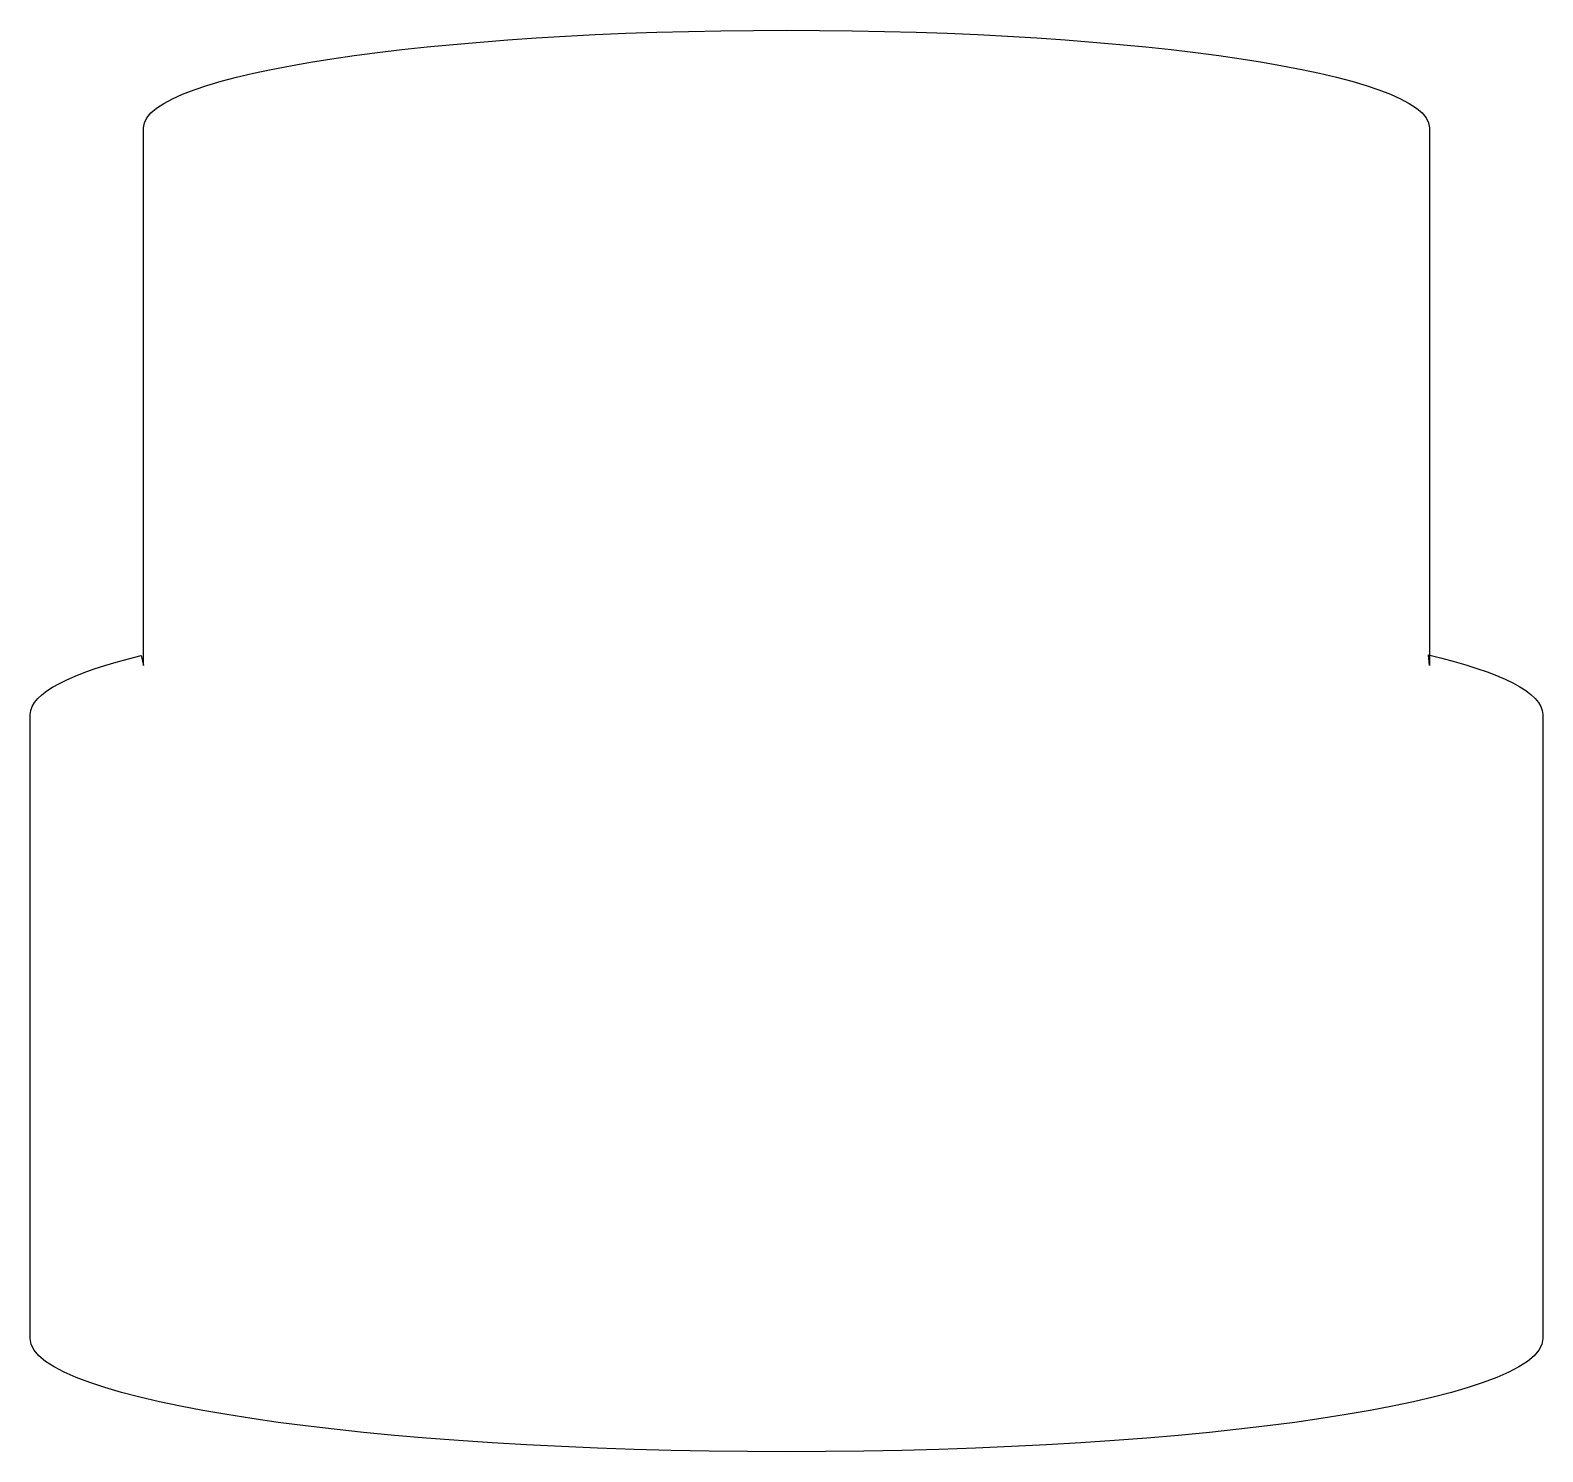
# Model space of a CAD drawing. Header units: centimetres. Extents: x -8.2 to 8.2, y -7.7 to 7.7.
import ezdxf

# ---------------------------------------------------------------- set-up
doc = ezdxf.new("R2010")
doc.units = ezdxf.units.CM
doc.header["$MEASUREMENT"] = 0
doc.layers.add('Camada 1', color=7, linetype='Continuous')

msp = doc.modelspace()

# ---------------------------------------------------------------- linework, layer by layer
at = {"layer": 'Camada 1'}
msp.add_open_spline([(6.97337, 0.81996), (6.97337, 0.81996), (6.97337, 6.64981), (6.97337, 6.64981), (6.97337, 6.64981), (6.97337, 7.23338), (3.85161, 7.70616), (0.00001, 7.70616), (0.00001, 7.70616), (-3.85161, 7.70616), (-6.97337, 7.23338), (-6.97337, 6.64981), (-6.97337, 6.64981), (-6.97337, 6.64981), (-6.97337, 0.81995), (-6.97337, 0.81995), (-6.97337, 0.81995), (-6.97337, 0.81995), (-6.99922, 0.92634), (-6.99922, 0.92634), (-6.99922, 0.92634), (-7.76231, 0.74019), (-8.20257, 0.52079), (-8.20257, 0.28661), (-8.20257, 0.28661), (-8.20257, 0.28661), (-8.20257, -6.47992), (-8.20257, -6.47992), (-8.20257, -6.47992), (-8.20257, -7.15657), (-4.53047, -7.70616), (0.00002, -7.70616), (0.00002, -7.70616), (4.53048, -7.70616), (8.20261, -7.15659), (8.20261, -6.47992), (8.20261, -6.47992), (8.20261, -6.47992), (8.2026, 0.28661), (8.2026, 0.28661), (8.2026, 0.28661), (8.2026, 0.52447), (7.74902, 0.74683), (6.96303, 0.93518), (6.96303, 0.93518), (6.96303, 0.93518), (6.97337, 0.81996), (6.97337, 0.81996)], degree=3, knots=[0, 0, 0, 0, 0.07692308, 0.07692308, 0.07692308, 0.07692308, 0.15384615, 0.15384615, 0.15384615, 0.15384615, 0.23076923, 0.23076923, 0.23076923, 0.23076923, 0.30769231, 0.30769231, 0.30769231, 0.30769231, 0.38461538, 0.38461538, 0.38461538, 0.38461538, 0.46153846, 0.46153846, 0.46153846, 0.46153846, 0.53846154, 0.53846154, 0.53846154, 0.53846154, 0.61538462, 0.61538462, 0.61538462, 0.61538462, 0.69230769, 0.69230769, 0.69230769, 0.69230769, 0.76923077, 0.76923077, 0.76923077, 0.76923077, 0.84615385, 0.84615385, 0.84615385, 0.84615385, 1, 1, 1, 1], dxfattribs=at)

doc.saveas('drawing.dxf')
